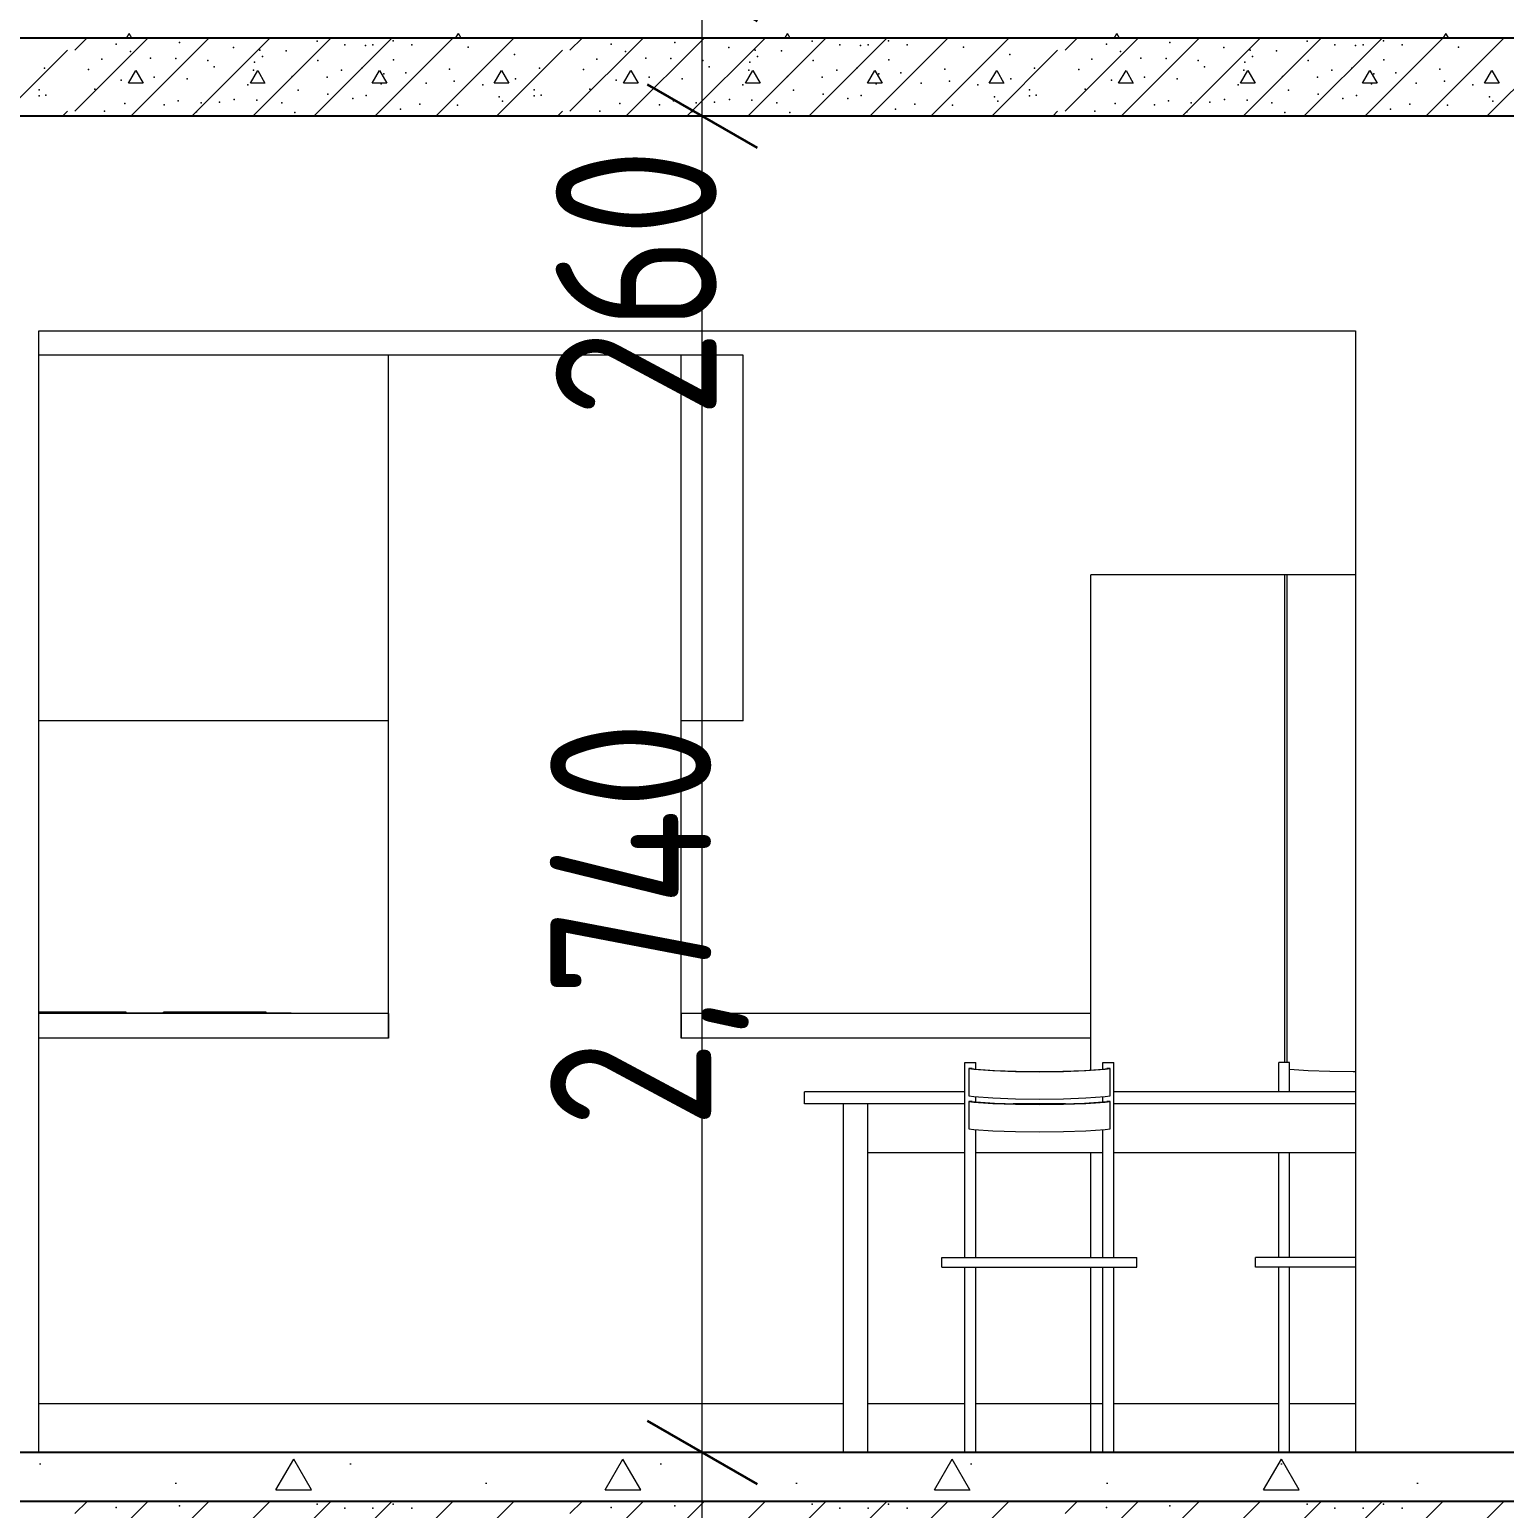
# Model space of a CAD drawing. Header units: millimetres. Extents: x 18162 to 7085488, y 72188 to 247925.
# Drawn here: x 4260395 to 4263419, y 107638 to 110670 of the extents above; entities that cross this region are included whole.
import ezdxf

# ---------------------------------------------------------------- set-up
doc = ezdxf.new("R2010")
doc.units = ezdxf.units.MM
doc.header["$MEASUREMENT"] = 0
for name, color, linetype in [('Archicad Doors', 7, 'Continuous'), ('Interior - Equipment', 7, 'Continuous'), ('Interior - Furniture', 7, 'Continuous'), ('Structural - Bearing', 7, 'Continuous')]:
    doc.layers.add(name, color=color, linetype=linetype)
doc.styles.add('GENERATED_STYLE_3', font='', dxfattribs={"width": 0.8})
doc.styles.get('GENERATED_STYLE_3').set_extended_font_data('ISOCPEUR MON')
doc.dimstyles.new('GENERATED_STYLE__12', dxfattribs={"dimtxt": 330.000007, "dimasz": 171, "dimexe": 0.18, "dimexo": 150, "dimgap": 0, "dimtad": 1, "dimdec": 0, "dimzin": 0, "dimdsep": 46, "dimtxsty": 'GENERATED_STYLE_3', "dimblk": 'ARROWHEAD_2', "dimblk1": 'ARROWHEAD_2', "dimblk2": 'ARROWHEAD_2', "dimcen": 0.09, "dimclrd": 13, "dimclre": 13, "dimclrt": 13, "dimadec": 0, "dimazin": 0, "dimtfac": 1, "dimtdec": 4, "dimtmove": 0, "dimatfit": 3, "dimfxl": 1, "dimtolj": 1, "dimtzin": 0, "dimarcsym": 0})
doc.dimstyles.new('GENERATED_STYLE__13', dxfattribs={"dimtxt": 330.000007, "dimasz": 171, "dimexe": 0.18, "dimexo": 0.0625, "dimgap": 0, "dimtad": 1, "dimdec": 0, "dimzin": 0, "dimdsep": 46, "dimtxsty": 'GENERATED_STYLE_3', "dimblk": 'ARROWHEAD_2', "dimblk1": 'ARROWHEAD_2', "dimblk2": 'ARROWHEAD_2', "dimcen": 0.09, "dimse1": 1, "dimse2": 1, "dimclrd": 13, "dimclre": 13, "dimclrt": 13, "dimadec": 0, "dimazin": 0, "dimtfac": 1, "dimtdec": 4, "dimtmove": 0, "dimatfit": 3, "dimfxl": 1, "dimtolj": 1, "dimtzin": 0, "dimarcsym": 0})
pattern_1 = [(0, (4294986.6, 104752.7), (0, 1169.134), [73.125, -601.875]), (0, (4295324.1, 105337.3), (0, 1169.134), [73.125, -601.875]), (60, (4294986.6, 104752.7), (-1012.5, 584.567), [73.125, -601.875]), (60, (4295661.6, 104752.7), (-1012.5, 584.567), [73.125, -601.875]), (120, (4295059.7, 104752.7), (1012.5, 584.567), [73.125, -601.875]), (120, (4295734.7, 104752.7), (1012.5, 584.567), [73.125, -601.875]), (0, (4294986.58, 104865.2), (0, 225), [0, -225, 0, -337.5]), (45, (4295099.08, 104865.2), (-159.099, 159.099), [0, -168.75, 0, -281.25])]

# ---------------------------------------------------------------- blocks, each defined once
blk = doc.blocks.new('*X1361', base_point=(4294986.6, 104752.7))
at = {"layer": 'Structural - Bearing', "color": 7, "linetype": 'Continuous', "lineweight": 9}
for p, q in [((4260487.4, 107627.7), (4260512.4, 107652.7)), ((4260487.4, 107502.7), (4260637.4, 107652.7)), ((4260602.4, 107492.7), (4260762.4, 107652.7)), ((4260727.4, 107492.7), (4260887.4, 107652.7)), ((4260852.4, 107492.7), (4261012.4, 107652.7)), ((4260977.4, 107492.7), (4261137.4, 107652.7)), ((4261102.4, 107492.7), (4261262.4, 107652.7)), ((4261227.4, 107492.7), (4261387.4, 107652.7)), ((4261502.5, 107627.7), (4261527.5, 107652.7)), ((4261502.5, 107502.7), (4261652.5, 107652.7)), ((4261617.5, 107492.7), (4261777.5, 107652.7)), ((4261742.5, 107492.7), (4261902.5, 107652.7)), ((4261867.5, 107492.7), (4262027.5, 107652.7)), ((4261992.5, 107492.7), (4262152.5, 107652.7)), ((4262117.5, 107492.7), (4262277.5, 107652.7)), ((4262242.5, 107492.7), (4262402.5, 107652.7)), ((4262517.7, 107627.7), (4262542.6, 107652.7)), ((4262517.7, 107502.7), (4262667.6, 107652.7)), ((4262632.6, 107492.7), (4262792.6, 107652.7)), ((4262757.6, 107492.7), (4262917.6, 107652.7)), ((4262882.6, 107492.7), (4263042.6, 107652.7)), ((4263007.6, 107492.7), (4263167.6, 107652.7)), ((4263132.6, 107492.7), (4263292.6, 107652.7)), ((4263257.6, 107492.7), (4263417.6, 107652.7))]:
    blk.add_line(p, q, dxfattribs=at)
for p in [(4260572.1, 107639.9), (4260702.2, 107643.8), (4260984.1, 107646.8), (4261040.9, 107638.6), (4261098.7, 107639.1), (4261140.4, 107646.8), (4261178.7, 107638.6), (4261587.3, 107639.9), (4261717.3, 107643.8), (4261999.2, 107646.8), (4262056, 107638.6), (4262113.8, 107639.1), (4262155.5, 107646.8), (4262193.8, 107638.6), (4262602.4, 107639.9), (4262732.4, 107643.8), (4263014.4, 107646.8), (4263071.1, 107638.6), (4263128.9, 107639.1), (4263170.6, 107646.8), (4263208.9, 107638.6)]:
    blk.add_point(p, dxfattribs=at)
blk = doc.blocks.new('*X1488', base_point=(4294986.6, 104752.7))
at = {"layer": 'Structural - Bearing', "color": 7, "linetype": 'Continuous', "lineweight": 9}
for p, q in [((4260487.4, 110627.8), (4260512.3, 110652.7)), ((4260487.4, 110502.8), (4260637.3, 110652.7)), ((4260602.3, 110492.7), (4260762.3, 110652.7)), ((4260727.3, 110492.7), (4260887.3, 110652.7)), ((4260852.3, 110492.7), (4261012.3, 110652.7)), ((4260977.3, 110492.7), (4261137.3, 110652.7)), ((4261102.3, 110492.7), (4261262.3, 110652.7)), ((4261227.3, 110492.7), (4261387.3, 110652.7)), ((4261502.5, 110627.8), (4261527.5, 110652.7)), ((4261502.5, 110502.8), (4261652.5, 110652.7)), ((4261617.5, 110492.7), (4261777.5, 110652.7)), ((4261742.5, 110492.7), (4261902.5, 110652.7)), ((4261867.5, 110492.7), (4262027.5, 110652.7)), ((4261992.5, 110492.7), (4262152.5, 110652.7)), ((4262117.5, 110492.7), (4262277.5, 110652.7)), ((4262242.5, 110492.7), (4262402.5, 110652.7)), ((4262517.7, 110627.8), (4262542.6, 110652.7)), ((4262517.7, 110502.8), (4262667.6, 110652.7)), ((4262632.6, 110492.7), (4262792.6, 110652.7)), ((4262757.6, 110492.7), (4262917.6, 110652.7)), ((4262882.6, 110492.7), (4263042.6, 110652.7)), ((4263007.6, 110492.7), (4263167.6, 110652.7)), ((4263132.6, 110492.7), (4263292.6, 110652.7)), ((4263257.6, 110492.7), (4263417.6, 110652.7)), ((4260337.2, 110492.7), (4260472.3, 110627.8)), ((4261352.3, 110492.7), (4261487.4, 110627.8)), ((4262367.5, 110492.7), (4262502.5, 110627.8)), ((4263382.6, 110492.7), (4263517.7, 110627.8)), ((4260597.3, 110560.1), (4260612.4, 110586.1)), ((4260612.4, 110586.1), (4260627.3, 110560.1)), ((4260847.3, 110560.1), (4260862.4, 110586.1)), ((4260862.4, 110586.1), (4260877.3, 110560.1)), ((4261097.3, 110560.1), (4261112.4, 110586.1)), ((4261112.4, 110586.1), (4261127.3, 110560.1)), ((4261347.3, 110560.1), (4261362.4, 110586.1)), ((4261362.4, 110586.1), (4261377.3, 110560.1)), ((4261612.4, 110560.1), (4261627.5, 110586.1)), ((4261627.5, 110586.1), (4261642.5, 110560.1)), ((4261862.4, 110560.1), (4261877.5, 110586.1)), ((4261877.5, 110586.1), (4261892.5, 110560.1)), ((4262112.4, 110560.1), (4262127.5, 110586.1)), ((4262127.5, 110586.1), (4262142.5, 110560.1)), ((4262362.4, 110560.1), (4262377.5, 110586.1)), ((4262377.5, 110586.1), (4262392.5, 110560.1)), ((4262627.5, 110560.1), (4262642.7, 110586.1)), ((4262642.7, 110586.1), (4262657.6, 110560.1)), ((4262877.5, 110560.1), (4262892.7, 110586.1)), ((4262892.7, 110586.1), (4262907.6, 110560.1)), ((4263127.5, 110560.1), (4263142.7, 110586.1)), ((4263142.7, 110586.1), (4263157.6, 110560.1)), ((4263377.5, 110560.1), (4263392.7, 110586.1)), ((4263392.7, 110586.1), (4263407.6, 110560.1)), ((4260627.3, 110560.1), (4260597.3, 110560.1)), ((4260877.3, 110560.1), (4260847.3, 110560.1)), ((4261127.3, 110560.1), (4261097.3, 110560.1)), ((4261377.3, 110560.1), (4261347.3, 110560.1)), ((4261642.5, 110560.1), (4261612.4, 110560.1)), ((4261892.5, 110560.1), (4261862.4, 110560.1)), ((4262142.5, 110560.1), (4262112.4, 110560.1)), ((4262392.5, 110560.1), (4262362.4, 110560.1)), ((4262657.6, 110560.1), (4262627.5, 110560.1)), ((4262907.6, 110560.1), (4262877.5, 110560.1)), ((4263157.6, 110560.1), (4263127.5, 110560.1)), ((4263407.6, 110560.1), (4263377.5, 110560.1)), ((4260462.2, 110492.7), (4260472.3, 110502.8)), ((4261477.3, 110492.7), (4261487.4, 110502.8)), ((4262492.5, 110492.7), (4262502.5, 110502.8))]:
    blk.add_line(p, q, dxfattribs=at)
for p in [(4260572.1, 110640), (4260702.2, 110643.8), (4260812.9, 110633.5), (4260984.1, 110646.8), (4261040.9, 110638.7), (4261083.2, 110637.6), (4261098.7, 110639.1), (4261140.4, 110646.9), (4261178.7, 110638.7), (4261294.1, 110634.5), (4261587.3, 110640), (4261717.3, 110643.8), (4261828.1, 110633.5), (4261999.2, 110646.8), (4262056, 110638.7), (4262098.3, 110637.6), (4262113.8, 110639.1), (4262155.5, 110646.9), (4262193.8, 110638.7), (4262309.3, 110634.5), (4262602.4, 110640), (4262732.4, 110643.8), (4262843.2, 110633.5), (4263014.4, 110646.8), (4263071.1, 110638.7), (4263113.5, 110637.6), (4263128.9, 110639.1), (4263170.6, 110646.9), (4263208.9, 110638.7), (4263324.4, 110634.5), (4260542.5, 110609.9), (4260601.3, 110625.5), (4260642.8, 110611.3), (4260694.5, 110611), (4260760.2, 110607.1), (4260856.1, 110603.6), (4260866.9, 110628.3), (4260871.9, 110614.8), (4260921, 110626.8), (4260985.9, 110606.7), (4261141.1, 110608.4), (4261389.2, 110619.1), (4261557.6, 110609.9), (4261616.4, 110625.5), (4261657.9, 110611.3), (4261709.7, 110611), (4261775.3, 110607.1), (4261871.2, 110603.6), (4261882, 110628.3), (4261887.1, 110614.8), (4261936.1, 110626.8), (4262001, 110606.7), (4262156.2, 110608.4), (4262404.3, 110619.1), (4262572.8, 110609.9), (4262631.6, 110625.5), (4262673.1, 110611.3), (4262724.8, 110611), (4262790.5, 110607.1), (4262886.3, 110603.6), (4262897.1, 110628.3), (4262902.2, 110614.8), (4262951.2, 110626.8), (4263016.1, 110606.7), (4263171.4, 110608.4), (4260425, 110591), (4260515.5, 110588.5), (4260773.1, 110593.6), (4260854.1, 110587.2), (4260933.3, 110573.7), (4261004.8, 110573), (4261034.4, 110587.2), (4261075.7, 110591), (4261120.7, 110579.4), (4261165.9, 110581.3), (4261255.8, 110589.1), (4261440.1, 110591), (4261530.6, 110588.5), (4261788.3, 110593.6), (4261869.3, 110587.2), (4261948.4, 110573.7), (4262019.9, 110573), (4262049.6, 110587.2), (4262090.8, 110591), (4262135.8, 110579.4), (4262181, 110581.3), (4262270.9, 110589.1), (4262455.2, 110591), (4262545.7, 110588.5), (4262803.4, 110593.6), (4262884.4, 110587.2), (4262963.6, 110573.7), (4263035.1, 110573), (4263064.7, 110587.2), (4263105.9, 110591), (4263151, 110579.4), (4263196.1, 110581.3), (4263286, 110589.1), (4260414.2, 110546.4), (4260528.4, 110548), (4260582.4, 110566.6), (4260650, 110572.4), (4260717.6, 110569.1), (4260842.1, 110557.2), (4260945.6, 110546), (4261115.6, 110558.8), (4261207.5, 110560.1), (4261265.4, 110564.4), (4261323.8, 110557.1), (4261391.1, 110569.1), (4261429.4, 110546.4), (4261543.6, 110548), (4261597.6, 110566.6), (4261665.2, 110572.4), (4261732.8, 110569.1), (4261857.3, 110557.2), (4261960.7, 110546), (4262130.7, 110558.8), (4262222.6, 110560.1), (4262280.6, 110564.4), (4262338.9, 110557.1), (4262406.3, 110569.1), (4262444.5, 110546.4), (4262558.7, 110548), (4262612.7, 110566.6), (4262680.3, 110572.4), (4262747.9, 110569.1), (4262872.4, 110557.2), (4262975.8, 110546), (4263145.8, 110558.8), (4263237.7, 110560.1), (4263295.7, 110564.4), (4263354, 110557.1), (4260414.4, 110534.7), (4260428.1, 110535.6), (4260590, 110518.6), (4260670.9, 110516), (4260699.6, 110524.1), (4260746.3, 110520.2), (4260784.2, 110521.1), (4260814.2, 110526.6), (4260860.6, 110525.4), (4260911.7, 110519.9), (4261006.5, 110537.9), (4261057.2, 110529), (4261084.9, 110535.1), (4261194.5, 110517.1), (4261271.7, 110515.5), (4261357.6, 110532.4), (4261364.5, 110523.2), (4261429.5, 110534.7), (4261443.3, 110535.6), (4261605.1, 110518.6), (4261686, 110516), (4261714.7, 110524.1), (4261761.5, 110520.2), (4261799.3, 110521.1), (4261829.4, 110526.6), (4261875.7, 110525.4), (4261926.8, 110519.9), (4262021.7, 110537.9), (4262072.4, 110529), (4262100, 110535.1), (4262209.6, 110517.1), (4262286.9, 110515.5), (4262372.8, 110532.4), (4262379.6, 110523.2), (4262444.6, 110534.7), (4262458.4, 110535.6), (4262620.2, 110518.6), (4262701.1, 110516), (4262729.9, 110524.1), (4262776.6, 110520.2), (4262814.4, 110521.1), (4262844.5, 110526.6), (4262890.8, 110525.4), (4262941.9, 110519.9), (4263036.8, 110537.9), (4263087.5, 110529), (4263115.1, 110535.1), (4263224.7, 110517.1), (4263302, 110515.5), (4263387.9, 110532.4), (4263394.7, 110523.2), (4260548.5, 110503.2), (4260737.1, 110501.6), (4260938.3, 110500.4), (4261155.1, 110507), (4261563.7, 110503.2), (4261752.2, 110501.6), (4261953.4, 110500.4), (4262170.2, 110507), (4262578.8, 110503.2), (4262767.3, 110501.6), (4262968.5, 110500.4), (4263185.3, 110507)]:
    blk.add_point(p, dxfattribs=at)
blk = doc.blocks.new('*D1650', base_point=(4294986.6, 104752.7))
at = {"color": 13, "linetype": 'Continuous', "lineweight": 13}
for p, q in [((4268480.5, 107752.7), (4268480.5, 110492.7)), ((4268649.2, 107752.7), (4268311.7, 107752.7)), ((4268480.5, 107492.7), (4268480.5, 107752.7)), ((4268649.2, 107492.7), (4268311.7, 107492.7)), ((4268480.5, 104752.7), (4268480.5, 107492.7))]:
    blk.add_line(p, q, dxfattribs=at)
at = {"color": 12, "linetype": 'Continuous', "lineweight": 35}
for p, q in [((4268368, 107817.7), (4268593, 107687.8)), ((4268368, 107557.7), (4268593, 107427.8))]:
    blk.add_line(p, q, dxfattribs=at)
blk = doc.blocks.new('ARROWHEAD_2')
at = {"color": 0, "linetype": 'Continuous', "lineweight": 0}
for p, q in [((-0.378, -0.655), (0.378, 0.655)), ((0, 0), (-1, 0))]:
    blk.add_line(p, q, dxfattribs=at)
blk = doc.blocks.new('*D1651', base_point=(4294986.6, 104752.7))
at = {"color": 12, "linetype": 'Continuous', "lineweight": 35}
for p, q in [((4268368, 110557.7), (4268593, 110427.8)), ((4268368, 107817.7), (4268593, 107687.8))]:
    blk.add_line(p, q, dxfattribs=at)
at = {"color": 13, "linetype": 'Continuous', "lineweight": 13}
blk.add_line((4268480.5, 107752.7), (4268480.5, 110492.7), dxfattribs=at)
at = {"color": 13, "lineweight": 13, "char_height": 330, "attachment_point": 7, "rotation": 90, "style": 'GENERATED_STYLE_3'}
for s, insert in [('\\A1;{\\pql;\\fISOCPEUR MON|b0|i0|c0|p0;\\W0.800000;260}', (4268510.3, 109874.4)), ('\\A1;{\\pql;\\fISOCPEUR MON|b0|i0|c0|p0;\\W0.800000;2,740}', (4268576.1, 108417.9))]:
    blk.add_mtext(s, dxfattribs=dict(at, insert=insert))
blk = doc.blocks.new('*D1652', base_point=(4294986.6, 104752.7))
at = {"color": 12, "linetype": 'Continuous', "lineweight": 35}
for p, q in [((4268368, 110817.7), (4268593, 110687.8)), ((4268368, 110557.7), (4268593, 110427.8))]:
    blk.add_line(p, q, dxfattribs=at)
at = {"color": 13, "linetype": 'Continuous', "lineweight": 13}
for p, q in [((4268649.2, 110752.7), (4268311.7, 110752.7)), ((4268480.5, 110492.7), (4268480.5, 110752.7)), ((4268649.2, 110492.7), (4268311.7, 110492.7)), ((4268480.5, 107752.7), (4268480.5, 110492.7))]:
    blk.add_line(p, q, dxfattribs=at)
blk = doc.blocks.new('*D1688', base_point=(4294986.6, 104752.7))
at = {"color": 13, "linetype": 'Continuous', "lineweight": 13}
for p, q in [((4271445.7, 107052.7), (4271445.7, 107492.7)), ((4271614.4, 107052.7), (4270763.1, 107052.7)), ((4271445.7, 104752.7), (4271445.7, 107052.7))]:
    blk.add_line(p, q, dxfattribs=at)
at = {"color": 12, "linetype": 'Continuous', "lineweight": 35}
for p, q in [((4271333.2, 107117.7), (4271558.2, 106987.8)), ((4271333.2, 104817.7), (4271558.2, 104687.8))]:
    blk.add_line(p, q, dxfattribs=at)
at = {"color": 13, "lineweight": 13, "char_height": 330, "attachment_point": 7, "rotation": 90, "style": 'GENERATED_STYLE_3'}
for s, insert in [('\\A1;{\\pql;\\fISOCPEUR MON|b0|i0|c0|p0;\\W0.800000;440}', (4271096, 106969.7)), ('\\A1;{\\pql;\\fISOCPEUR MON|b0|i0|c0|p0;\\W0.800000;2,300}', (4271541.3, 105764.4)), ('\\A1;{\\pql;\\fISOCPEUR MON|b0|i0|c0|p0;\\W0.800000;260}', (4271475.5, 104817.7))]:
    blk.add_mtext(s, dxfattribs=dict(at, insert=insert))
blk = doc.blocks.new('*D1690', base_point=(4294986.6, 104752.7))
at = {"color": 13, "linetype": 'Continuous', "lineweight": 13}
for p, q in [((4271445.7, 107752.7), (4271445.7, 110052.7)), ((4271614.4, 107752.7), (4271276.9, 107752.7)), ((4271445.7, 107492.7), (4271445.7, 107752.7)), ((4271614.4, 107492.7), (4271276.9, 107492.7)), ((4271445.7, 107052.7), (4271445.7, 107492.7))]:
    blk.add_line(p, q, dxfattribs=at)
at = {"color": 12, "linetype": 'Continuous', "lineweight": 35}
for p, q in [((4271333.2, 107817.7), (4271558.2, 107687.8)), ((4271333.2, 107557.7), (4271558.2, 107427.8))]:
    blk.add_line(p, q, dxfattribs=at)
blk = doc.blocks.new('*D1691', base_point=(4294986.6, 104752.7))
at = {"color": 13, "linetype": 'Continuous', "lineweight": 13}
for p, q in [((4271445.7, 110052.7), (4271445.7, 110492.7)), ((4271614.4, 110052.7), (4270763.1, 110052.7)), ((4271445.7, 107752.7), (4271445.7, 110052.7))]:
    blk.add_line(p, q, dxfattribs=at)
at = {"color": 12, "linetype": 'Continuous', "lineweight": 35}
for p, q in [((4271333.2, 110117.7), (4271558.2, 109987.8)), ((4271333.2, 107817.7), (4271558.2, 107687.8))]:
    blk.add_line(p, q, dxfattribs=at)
at = {"color": 13, "lineweight": 13, "char_height": 330, "attachment_point": 7, "rotation": 90, "style": 'GENERATED_STYLE_3'}
for s, insert in [('\\A1;{\\pql;\\fISOCPEUR MON|b0|i0|c0|p0;\\W0.800000;440}', (4271096, 109969.7)), ('\\A1;{\\pql;\\fISOCPEUR MON|b0|i0|c0|p0;\\W0.800000;2,300}', (4271541.3, 108764.4)), ('\\A1;{\\pql;\\fISOCPEUR MON|b0|i0|c0|p0;\\W0.800000;260}', (4271475.5, 107817.7))]:
    blk.add_mtext(s, dxfattribs=dict(at, insert=insert))
blk = doc.blocks.new('*D1692', base_point=(4294986.6, 104752.7))
at = {"color": 12, "linetype": 'Continuous', "lineweight": 35}
for p, q in [((4271333.2, 110557.7), (4271558.2, 110427.8)), ((4271333.2, 110117.7), (4271558.2, 109987.8))]:
    blk.add_line(p, q, dxfattribs=at)
at = {"color": 13, "linetype": 'Continuous', "lineweight": 13}
blk.add_line((4271445.7, 110052.7), (4271445.7, 110492.7), dxfattribs=at)
blk = doc.blocks.new('*D1693', base_point=(4294986.6, 104752.7))
at = {"color": 12, "linetype": 'Continuous', "lineweight": 35}
for p, q in [((4271333.2, 110817.7), (4271558.2, 110687.8)), ((4271333.2, 110557.7), (4271558.2, 110427.8))]:
    blk.add_line(p, q, dxfattribs=at)
at = {"color": 13, "linetype": 'Continuous', "lineweight": 13}
for p, q in [((4271614.4, 110752.7), (4271276.9, 110752.7)), ((4271445.7, 110492.7), (4271445.7, 110752.7)), ((4271614.4, 110492.7), (4271276.9, 110492.7)), ((4271445.7, 110052.7), (4271445.7, 110492.7))]:
    blk.add_line(p, q, dxfattribs=at)
blk = doc.blocks.new('*D1736', base_point=(4294986.6, 104752.7))
at = {"color": 13, "linetype": 'Continuous', "lineweight": 13}
for p, q in [((4261773.6, 107752.7), (4261773.6, 110492.7)), ((4261942.3, 107752.7), (4261604.8, 107752.7)), ((4261773.6, 107492.7), (4261773.6, 107752.7)), ((4261942.3, 107492.7), (4261604.8, 107492.7)), ((4261773.6, 104752.7), (4261773.6, 107492.7))]:
    blk.add_line(p, q, dxfattribs=at)
at = {"color": 12, "linetype": 'Continuous', "lineweight": 35}
for p, q in [((4261661.1, 107817.7), (4261886.1, 107687.8)), ((4261661.1, 107557.7), (4261886.1, 107427.8))]:
    blk.add_line(p, q, dxfattribs=at)
blk = doc.blocks.new('*D1737', base_point=(4294986.6, 104752.7))
at = {"color": 12, "linetype": 'Continuous', "lineweight": 35}
for p, q in [((4261661.1, 110557.7), (4261886.1, 110427.8)), ((4261661.1, 107817.7), (4261886.1, 107687.8))]:
    blk.add_line(p, q, dxfattribs=at)
at = {"color": 13, "linetype": 'Continuous', "lineweight": 13}
blk.add_line((4261773.6, 107752.7), (4261773.6, 110492.7), dxfattribs=at)
at = {"color": 13, "lineweight": 13, "char_height": 330, "attachment_point": 7, "rotation": 90, "style": 'GENERATED_STYLE_3'}
for s, insert in [('\\A1;{\\pql;\\fISOCPEUR MON|b0|i0|c0|p0;\\W0.800000;260}', (4261803.4, 109874.4)), ('\\A1;{\\pql;\\fISOCPEUR MON|b0|i0|c0|p0;\\W0.800000;2,740}', (4261869.2, 108417.9))]:
    blk.add_mtext(s, dxfattribs=dict(at, insert=insert))
blk = doc.blocks.new('*D1738', base_point=(4294986.6, 104752.7))
at = {"color": 12, "linetype": 'Continuous', "lineweight": 35}
for p, q in [((4261661.1, 110817.7), (4261886.1, 110687.8)), ((4261661.1, 110557.7), (4261886.1, 110427.8))]:
    blk.add_line(p, q, dxfattribs=at)
at = {"color": 13, "linetype": 'Continuous', "lineweight": 13}
for p, q in [((4261942.3, 110752.7), (4261604.8, 110752.7)), ((4261773.6, 110492.7), (4261773.6, 110752.7)), ((4261942.3, 110492.7), (4261604.8, 110492.7)), ((4261773.6, 107752.7), (4261773.6, 110492.7))]:
    blk.add_line(p, q, dxfattribs=at)

msp = doc.modelspace()

# ---------------------------------------------------------------- hatches: boundary and pattern name
at = {"layer": 'Structural - Bearing', "linetype": 'Continuous', "lineweight": 9}
h = msp.add_hatch(dxfattribs=at)
h.set_pattern_fill('Lightweight_Concrete_0003', style=0, pattern_type=2)
h.set_pattern_definition(pattern_1)
h.paths.add_polyline_path([(4259913.1, 110752.7), (4259913.1, 110652.7), (4265163.1, 110652.7), (4265163.1, 110752.7)])
h = msp.add_hatch(dxfattribs=at)
h.set_pattern_fill('Lightweight_Concrete_0003', style=0, pattern_type=2)
h.set_pattern_definition(pattern_1)
h.paths.add_polyline_path([(4259913.1, 107752.7), (4259913.1, 107652.7), (4265163.1, 107652.7), (4265163.1, 107752.7)])

# ---------------------------------------------------------------- linework, layer by layer
at = {"layer": 'Archicad Doors', "color": 7, "linetype": 'Continuous', "lineweight": 9}
for p, q in [((4260413.3, 107752.7), (4260413.3, 110052.7)), ((4260413.3, 110052.7), (4263113.3, 110052.7)), ((4263113.3, 110052.7), (4263113.3, 107752.7))]:
    msp.add_line(p, q, dxfattribs=at)
at = {"layer": 'Interior - Equipment', "color": 7, "linetype": 'Continuous', "lineweight": 13}
for p, q in [((4261130.7, 110002.7), (4260413.3, 110002.7)), ((4261730.7, 110002.7), (4261130.7, 110002.7)), ((4261130.7, 108652.7), (4261130.7, 110002.7)), ((4261730.7, 108652.7), (4261730.7, 110002.7)), ((4261857.5, 110002.7), (4261730.7, 110002.7)), ((4261857.5, 109252.7), (4261857.5, 110002.7)), ((4262968.2, 109552.7), (4262570.7, 109552.7)), ((4262570.7, 108537.3), (4262570.7, 109552.7)), ((4262968.2, 108552.7), (4262968.2, 109552.7)), ((4262973.2, 109552.7), (4262968.2, 109552.7)), ((4263113.3, 109552.7), (4262973.2, 109552.7)), ((4262973.2, 108552.7), (4262973.2, 109552.7)), ((4261130.7, 109252.7), (4260413.3, 109252.7)), ((4261857.5, 109252.7), (4261730.7, 109252.7)), ((4260415.5, 108655.7), (4260413.3, 108655.7)), ((4260413.3, 108654.7), (4260931, 108654.7)), ((4260413.3, 108653.5), (4260937.8, 108653.5)), ((4261130.7, 108652.7), (4260413.3, 108652.7)), ((4260431.2, 108655.7), (4260415.5, 108655.7)), ((4260415.5, 108654.7), (4260415.5, 108655.7)), ((4260454.8, 108655.7), (4260431.2, 108655.7)), ((4260431.2, 108654.7), (4260431.2, 108655.7)), ((4260482.5, 108655.7), (4260454.8, 108655.7)), ((4260454.8, 108654.7), (4260454.8, 108655.7)), ((4260510.3, 108655.7), (4260482.5, 108655.7)), ((4260482.5, 108654.7), (4260482.5, 108655.7)), ((4260533.8, 108655.7), (4260510.3, 108655.7)), ((4260510.3, 108654.7), (4260510.3, 108655.7)), ((4260549.5, 108655.7), (4260533.8, 108655.7)), ((4260533.8, 108654.7), (4260533.8, 108655.7)), ((4260555, 108655.7), (4260549.5, 108655.7)), ((4260549.5, 108654.7), (4260549.5, 108655.7)), ((4260566.4, 108655.7), (4260555, 108655.7)), ((4260555, 108654.7), (4260555, 108655.7)), ((4260586, 108655.7), (4260566.4, 108655.7)), ((4260566.4, 108654.7), (4260566.4, 108655.7)), ((4260592.8, 108655.7), (4260586, 108655.7)), ((4260586, 108654.7), (4260586, 108655.7)), ((4260592.8, 108654.7), (4260592.8, 108655.7)), ((4260677.2, 108655.7), (4260669.2, 108655.7)), ((4260669.2, 108654.7), (4260669.2, 108655.7)), ((4260700, 108655.7), (4260677.2, 108655.7)), ((4260677.2, 108654.7), (4260677.2, 108655.7)), ((4260734.1, 108655.7), (4260700, 108655.7)), ((4260700, 108654.7), (4260700, 108655.7)), ((4260774.2, 108655.7), (4260734.1, 108655.7)), ((4260734.1, 108654.7), (4260734.1, 108655.7)), ((4260814.4, 108655.7), (4260774.2, 108655.7)), ((4260774.2, 108654.7), (4260774.2, 108655.7)), ((4260848.5, 108655.7), (4260814.4, 108655.7)), ((4260814.4, 108654.7), (4260814.4, 108655.7)), ((4260871.3, 108655.7), (4260848.5, 108655.7)), ((4260848.5, 108654.7), (4260848.5, 108655.7)), ((4260879.2, 108655.7), (4260871.3, 108655.7)), ((4260871.3, 108654.7), (4260871.3, 108655.7)), ((4260879.8, 108655.7), (4260879.2, 108655.7)), ((4260879.2, 108654.7), (4260879.2, 108655.7)), ((4260879.8, 108654.7), (4260879.8, 108655.7)), ((4260931, 108654.7), (4260937.8, 108653.5)), ((4260937.8, 108652.7), (4260937.8, 108653.5)), ((4261130.7, 108652.7), (4261130.7, 108602.7)), ((4261130.7, 108602.7), (4261130.7, 108652.7)), ((4262570.7, 108652.7), (4261730.7, 108652.7)), ((4261730.7, 108652.7), (4261730.7, 108602.7)), ((4261730.7, 108602.7), (4261730.7, 108652.7)), ((4261130.7, 108602.7), (4260413.3, 108602.7)), ((4262570.7, 108602.7), (4261730.7, 108602.7)), ((4262570.7, 108152.7), (4262570.7, 108367.7)), ((4262570.7, 107852.7), (4262570.7, 108132.7)), ((4261130.7, 107852.7), (4260413.3, 107852.7)), ((4261730.7, 107852.7), (4261130.7, 107852.7)), ((4262063.4, 107852.7), (4261730.7, 107852.7)), ((4262312.5, 107852.7), (4262113.4, 107852.7)), ((4262570.7, 107852.7), (4262335, 107852.7)), ((4262595.3, 107852.7), (4262570.7, 107852.7)), ((4262570.7, 107752.7), (4262570.7, 107852.7)), ((4262955.7, 107852.7), (4262617.8, 107852.7)), ((4263113.3, 107852.7), (4262978.2, 107852.7))]:
    msp.add_line(p, q, dxfattribs=at)
at = {"layer": 'Interior - Furniture', "color": 7, "linetype": 'Continuous', "lineweight": 13}
for p, q in [((4262312.5, 108552.7), (4262335, 108552.7)), ((4262312.5, 108186.5), (4262312.5, 108552.7)), ((4262335, 108539.1), (4262335, 108552.7)), ((4262595.3, 108552.7), (4262617.8, 108552.7)), ((4262595.3, 108539.1), (4262595.3, 108552.7)), ((4262617.8, 108186.5), (4262617.8, 108552.7)), ((4262978.2, 108552.7), (4262955.7, 108552.7)), ((4262955.7, 108492.7), (4262955.7, 108552.7)), ((4262978.2, 108492.7), (4262978.2, 108552.7)), ((4262320.2, 108540), (4262330.5, 108538.7)), ((4262327.2, 108540), (4262320.2, 108540)), ((4262320.2, 108540), (4262320.2, 108483.9)), ((4262327.2, 108540), (4262334.5, 108539.1)), ((4262330.5, 108538.7), (4262369.9, 108535.9)), ((4262334.5, 108539.1), (4262372.8, 108536.4)), ((4262369.9, 108535.9), (4262415.9, 108534.2)), ((4262372.8, 108536.4), (4262417.3, 108534.7)), ((4262415.9, 108534.2), (4262465.2, 108533.6)), ((4262417.3, 108534.7), (4262465.2, 108534.1)), ((4262465.2, 108534.1), (4262513, 108534.7)), ((4262465.2, 108533.6), (4262514.4, 108534.2)), ((4262513, 108534.7), (4262557.5, 108536.4)), ((4262514.4, 108534.2), (4262560.4, 108535.9)), ((4262557.5, 108536.4), (4262595.8, 108539.1)), ((4262560.4, 108535.9), (4262599.8, 108538.7)), ((4262595.8, 108539.1), (4262603.1, 108540)), ((4262599.8, 108538.7), (4262610.1, 108540)), ((4262610.1, 108540), (4262603.1, 108540)), ((4262610.1, 108483.9), (4262610.1, 108540)), ((4262978.2, 108539.1), (4263016, 108536.4)), ((4263016, 108536.4), (4263060.6, 108534.7)), ((4263060.6, 108534.7), (4263108.4, 108534.1)), ((4263108.4, 108534.1), (4263113.3, 108534.2)), ((4262312.5, 108492.7), (4261983.4, 108492.7)), ((4261983.4, 108467.7), (4261983.4, 108492.7)), ((4262320.2, 108483.9), (4262330.5, 108482.7)), ((4262330.5, 108482.7), (4262369.9, 108479.9)), ((4262335, 108471.8), (4262335, 108482.4)), ((4262560.4, 108479.9), (4262599.8, 108482.7)), ((4262595.3, 108471.8), (4262595.3, 108482.4)), ((4262599.8, 108482.7), (4262610.1, 108483.9)), ((4263113.3, 108492.7), (4262617.8, 108492.7)), ((4262312.5, 108467.7), (4261983.4, 108467.7)), ((4262063.4, 107752.7), (4262063.4, 108467.7)), ((4262113.4, 107752.7), (4262113.4, 108467.7)), ((4262320.2, 108472.7), (4262330.5, 108471.5)), ((4262327.2, 108472.7), (4262320.2, 108472.7)), ((4262320.2, 108472.7), (4262320.2, 108416.7)), ((4262327.2, 108472.7), (4262334.5, 108471.9)), ((4262330.5, 108471.5), (4262369.9, 108468.7)), ((4262334.5, 108471.9), (4262372.8, 108469.2)), ((4262369.9, 108479.9), (4262415.9, 108478.2)), ((4262369.9, 108468.7), (4262415.9, 108467)), ((4262372.8, 108469.2), (4262417.3, 108467.5)), ((4262518.8, 108467.7), (4262411.5, 108467.7)), ((4262415.9, 108478.2), (4262465.2, 108477.6)), ((4262415.9, 108467), (4262465.2, 108466.4)), ((4262417.3, 108467.5), (4262465.2, 108466.9)), ((4262465.2, 108477.6), (4262514.4, 108478.2)), ((4262465.2, 108466.9), (4262513, 108467.5)), ((4262465.2, 108466.4), (4262514.4, 108467)), ((4262513, 108467.5), (4262557.5, 108469.2)), ((4262514.4, 108478.2), (4262560.4, 108479.9)), ((4262514.4, 108467), (4262560.4, 108468.7)), ((4262557.5, 108469.2), (4262595.8, 108471.9)), ((4262560.4, 108468.7), (4262599.8, 108471.5)), ((4262595.8, 108471.9), (4262603.1, 108472.7)), ((4262599.8, 108471.5), (4262610.1, 108472.7)), ((4262610.1, 108472.7), (4262603.1, 108472.7)), ((4262610.1, 108416.7), (4262610.1, 108472.7)), ((4263113.3, 108467.7), (4262617.8, 108467.7)), ((4262320.2, 108416.7), (4262330.5, 108415.5)), ((4262330.5, 108415.5), (4262369.9, 108412.7)), ((4262335, 108186.5), (4262335, 108415.2)), ((4262369.9, 108412.7), (4262415.9, 108411)), ((4262415.9, 108411), (4262465.2, 108410.4)), ((4262465.2, 108410.4), (4262514.4, 108411)), ((4262514.4, 108411), (4262560.4, 108412.7)), ((4262560.4, 108412.7), (4262599.8, 108415.5)), ((4262595.3, 108186.5), (4262595.3, 108415.2)), ((4262599.8, 108415.5), (4262610.1, 108416.7)), ((4262312.5, 108367.7), (4262113.4, 108367.7)), ((4262595.3, 108367.7), (4262335, 108367.7)), ((4263113.3, 108367.7), (4262617.8, 108367.7)), ((4262955.7, 108186.5), (4262955.7, 108367.7)), ((4262978.2, 108186.5), (4262978.2, 108367.7)), ((4262312.5, 108152.7), (4262312.5, 108186.5)), ((4262335, 108152.7), (4262335, 108186.5)), ((4262595.3, 108152.7), (4262595.3, 108186.5)), ((4262617.8, 108152.7), (4262617.8, 108186.5)), ((4262955.7, 108152.7), (4262955.7, 108186.5)), ((4262978.2, 108152.7), (4262978.2, 108186.5)), ((4262265.2, 108152.7), (4262272, 108152.7)), ((4262265.2, 108132.7), (4262265.2, 108152.7)), ((4262272, 108152.7), (4262291.9, 108152.7)), ((4262291.9, 108152.7), (4262312.5, 108152.7)), ((4262312.5, 108152.7), (4262315.1, 108152.7)), ((4262315.1, 108152.7), (4262323.7, 108152.7)), ((4262323.7, 108152.7), (4262365.2, 108152.7)), ((4262365.2, 108152.7), (4262413.4, 108152.7)), ((4262413.4, 108152.7), (4262465.2, 108152.7)), ((4262465.2, 108152.7), (4262516.9, 108152.7)), ((4262516.9, 108152.7), (4262565.2, 108152.7)), ((4262565.2, 108152.7), (4262606.6, 108152.7)), ((4262606.6, 108152.7), (4262615.2, 108152.7)), ((4262615.2, 108152.7), (4262617.8, 108152.7)), ((4262617.8, 108152.7), (4262638.4, 108152.7)), ((4262638.4, 108152.7), (4262658.3, 108152.7)), ((4262658.3, 108152.7), (4262665.2, 108152.7)), ((4262665.2, 108132.7), (4262665.2, 108152.7)), ((4262915.2, 108152.7), (4262908.4, 108152.7)), ((4262908.4, 108132.7), (4262908.4, 108152.7)), ((4262935.2, 108152.7), (4262915.2, 108152.7)), ((4262967, 108152.7), (4262935.2, 108152.7)), ((4263008.4, 108152.7), (4262967, 108152.7)), ((4263056.6, 108152.7), (4263008.4, 108152.7)), ((4263108.4, 108152.7), (4263056.6, 108152.7)), ((4263113.3, 108152.7), (4263108.4, 108152.7)), ((4262265.2, 108132.7), (4262272, 108132.7)), ((4262272, 108132.7), (4262291.9, 108132.7)), ((4262291.9, 108132.7), (4262323.7, 108132.7)), ((4262312.5, 107752.7), (4262312.5, 108132.7)), ((4262323.7, 108132.7), (4262365.2, 108132.7)), ((4262335, 107752.7), (4262335, 108132.7)), ((4262365.2, 108132.7), (4262413.4, 108132.7)), ((4262413.4, 108132.7), (4262465.2, 108132.7)), ((4262465.2, 108132.7), (4262516.9, 108132.7)), ((4262516.9, 108132.7), (4262565.2, 108132.7)), ((4262565.2, 108132.7), (4262606.6, 108132.7)), ((4262595.3, 107752.7), (4262595.3, 108132.7)), ((4262606.6, 108132.7), (4262638.4, 108132.7)), ((4262617.8, 107752.7), (4262617.8, 108132.7)), ((4262638.4, 108132.7), (4262658.3, 108132.7)), ((4262658.3, 108132.7), (4262665.2, 108132.7)), ((4262915.2, 108132.7), (4262908.4, 108132.7)), ((4262935.2, 108132.7), (4262915.2, 108132.7)), ((4262967, 108132.7), (4262935.2, 108132.7)), ((4262955.7, 107752.7), (4262955.7, 108132.7)), ((4263008.4, 108132.7), (4262967, 108132.7)), ((4262978.2, 107752.7), (4262978.2, 108132.7)), ((4263056.6, 108132.7), (4263008.4, 108132.7)), ((4263108.4, 108132.7), (4263056.6, 108132.7)), ((4263113.3, 108132.7), (4263108.4, 108132.7))]:
    msp.add_line(p, q, dxfattribs=at)
at = {"layer": 'Structural - Bearing', "color": 7, "linetype": 'Continuous', "lineweight": 25}
for p, q in [((4263513.1, 110492.7), (4259913.1, 110492.7)), ((4265163.1, 107752.7), (4259913.1, 107752.7))]:
    msp.add_line(p, q, dxfattribs=at)
at = {"layer": 'Structural - Bearing', "color": 7, "linetype": 'Continuous', "lineweight": 25, "flags": 128}
for points in [[(4267513.1, 110652.7), (4265263.1, 110652.7), (4265163.1, 110652.7), (4259913.1, 110652.7)], [(4267513.1, 107652.7), (4265263.1, 107652.7), (4265163.1, 107652.7), (4259913.1, 107652.7)]]:
    msp.add_lwpolyline(points, dxfattribs=at)

# ---------------------------------------------------------------- block references
at = {"layer": 'Structural - Bearing', "lineweight": 0}
for name in ['*X1488', '*X1361']:
    msp.add_blockref(name, (4294986.6, 104752.7), dxfattribs=at)

# ---------------------------------------------------------------- dimensions: what is measured, and where the dimension line sits
at = {"color": 13, "linetype": 'Continuous', "lineweight": 13}
for base, p1, p2, dimstyle, picture, middle in [((4271445.7, 110752.7), (4259113.1, 110492.7), (4259113.1, 110752.7), 'GENERATED_STYLE__12', '*D1693', (4271214.7, 111194.4)), ((4268480.5, 110752.7), (4259113.1, 110492.7), (4259113.1, 110752.7), 'GENERATED_STYLE__12', '*D1652', (4268249.5, 110251.1)), ((4261773.6, 110752.7), (4259113.1, 110492.7), (4259113.1, 110752.7), 'GENERATED_STYLE__13', '*D1738', (4261542.6, 110251.1)), ((4271445.7, 110052.7), (4259113.1, 107752.7), (4270613.1, 110052.7), 'GENERATED_STYLE__12', '*D1691', (4271214.7, 109317.2)), ((4268480.5, 110492.7), (4259113.1, 107752.7), (4259113.1, 110492.7), 'GENERATED_STYLE__12', '*D1651', (4268249.5, 108970.7)), ((4261773.6, 110492.7), (4259113.1, 107752.7), (4259113.1, 110492.7), 'GENERATED_STYLE__13', '*D1737', (4261542.6, 108970.7)), ((4271445.7, 110492.7), (4270613.1, 110052.7), (4259113.1, 110492.7), 'GENERATED_STYLE__12', '*D1692', (4270835.2, 110346.4)), ((4268480.5, 107752.7), (4259113.1, 107492.7), (4259113.1, 107752.7), 'GENERATED_STYLE__12', '*D1650', (4268249.5, 107251.1)), ((4261773.6, 107752.7), (4259113.1, 107492.7), (4259113.1, 107752.7), 'GENERATED_STYLE__13', '*D1736', (4261542.6, 107251.1)), ((4271445.7, 107752.7), (4259113.1, 107492.7), (4259113.1, 107752.7), 'GENERATED_STYLE__12', '*D1690', (4271214.7, 108194.4)), ((4271445.7, 107052.7), (4259113.1, 104752.7), (4270613.1, 107052.7), 'GENERATED_STYLE__12', '*D1688', (4271214.7, 106317.2))]:
    dim = msp.add_linear_dim(base=base, p1=p1, p2=p2, angle=90, dimstyle=dimstyle, dxfattribs=at)
    dim.commit()
    dim.dimension.update_dxf_attribs({"geometry": picture, "text_midpoint": middle, "dimtype": 160, "text_rotation": 90})

doc.saveas('drawing.dxf')
